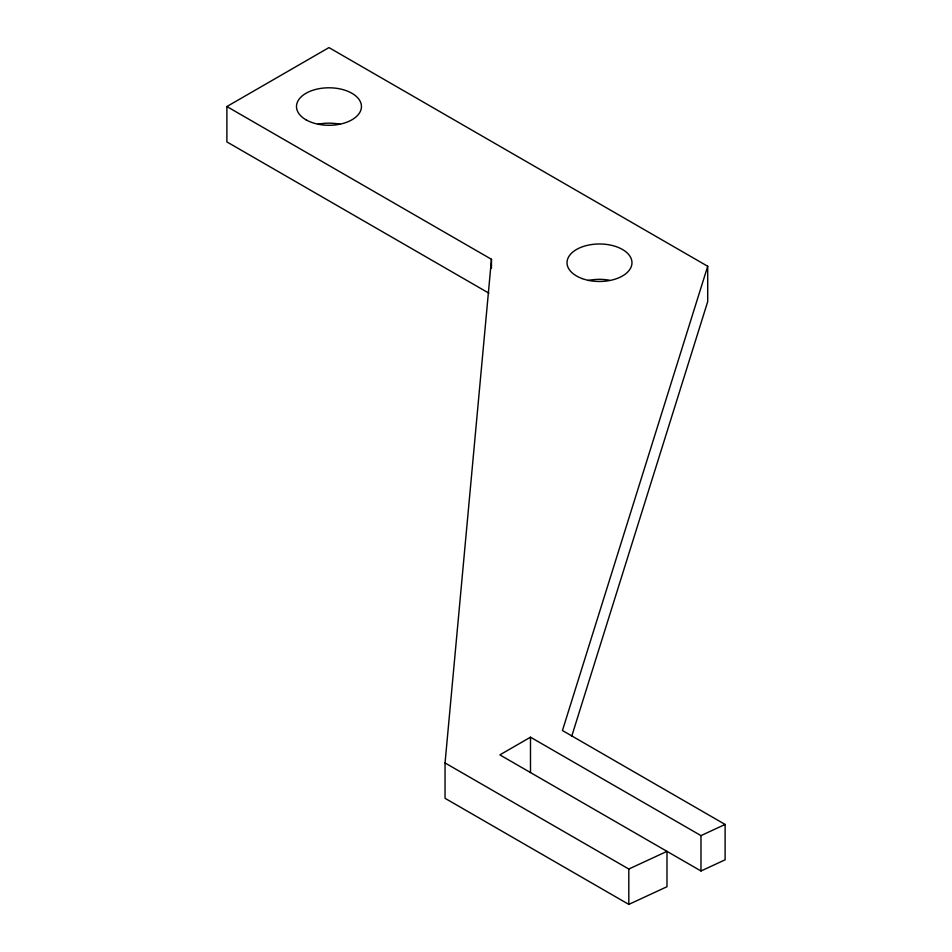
<?xml version="1.0" encoding="UTF-8"?>
<svg xmlns="http://www.w3.org/2000/svg" width="952" height="952" viewBox="0 0 952 952"><rect width="100%" height="100%" fill="white"/><g stroke="black" fill="none" stroke-linecap="round" stroke-linejoin="round"><path stroke-width="1.43" d="M445.048 762.945L628.808 869.033L666.983 851.362L666.983 886.717L628.808 904.4L445.048 798.312L445.048 762.945L491.47 259.301L226.885 106.541L226.885 141.907L488.911 293.18M226.885 106.541L328.964 47.6L707.705 266.262L562.442 730.529L725.115 824.444L725.115 859.811L700.981 870.985L499.871 754.876L530.49 737.193L700.981 835.618L725.115 824.444M571.747 736.17L707.705 301.629L707.705 266.262M700.981 835.618L700.981 870.985M628.808 869.033L628.808 904.4M530.49 737.193L530.49 772.548M491.47 259.301L491.47 268.143M317.861 124.284A32.487 18.754 0 0 1 340.066 124.284M588.265 280.495A32.487 18.754 0 0 1 609.137 280.185M305.997 119.797A32.487 18.754 0 0 0 360.344 111.396A32.487 18.754 0 0 0 320.562 88.429A32.487 18.754 0 0 0 305.997 119.797M582.148 278.579A32.487 18.754 0 0 0 631.949 263.466A32.487 18.754 0 0 0 584.385 246.128A32.487 18.754 0 0 0 582.148 278.579"/></g></svg>
